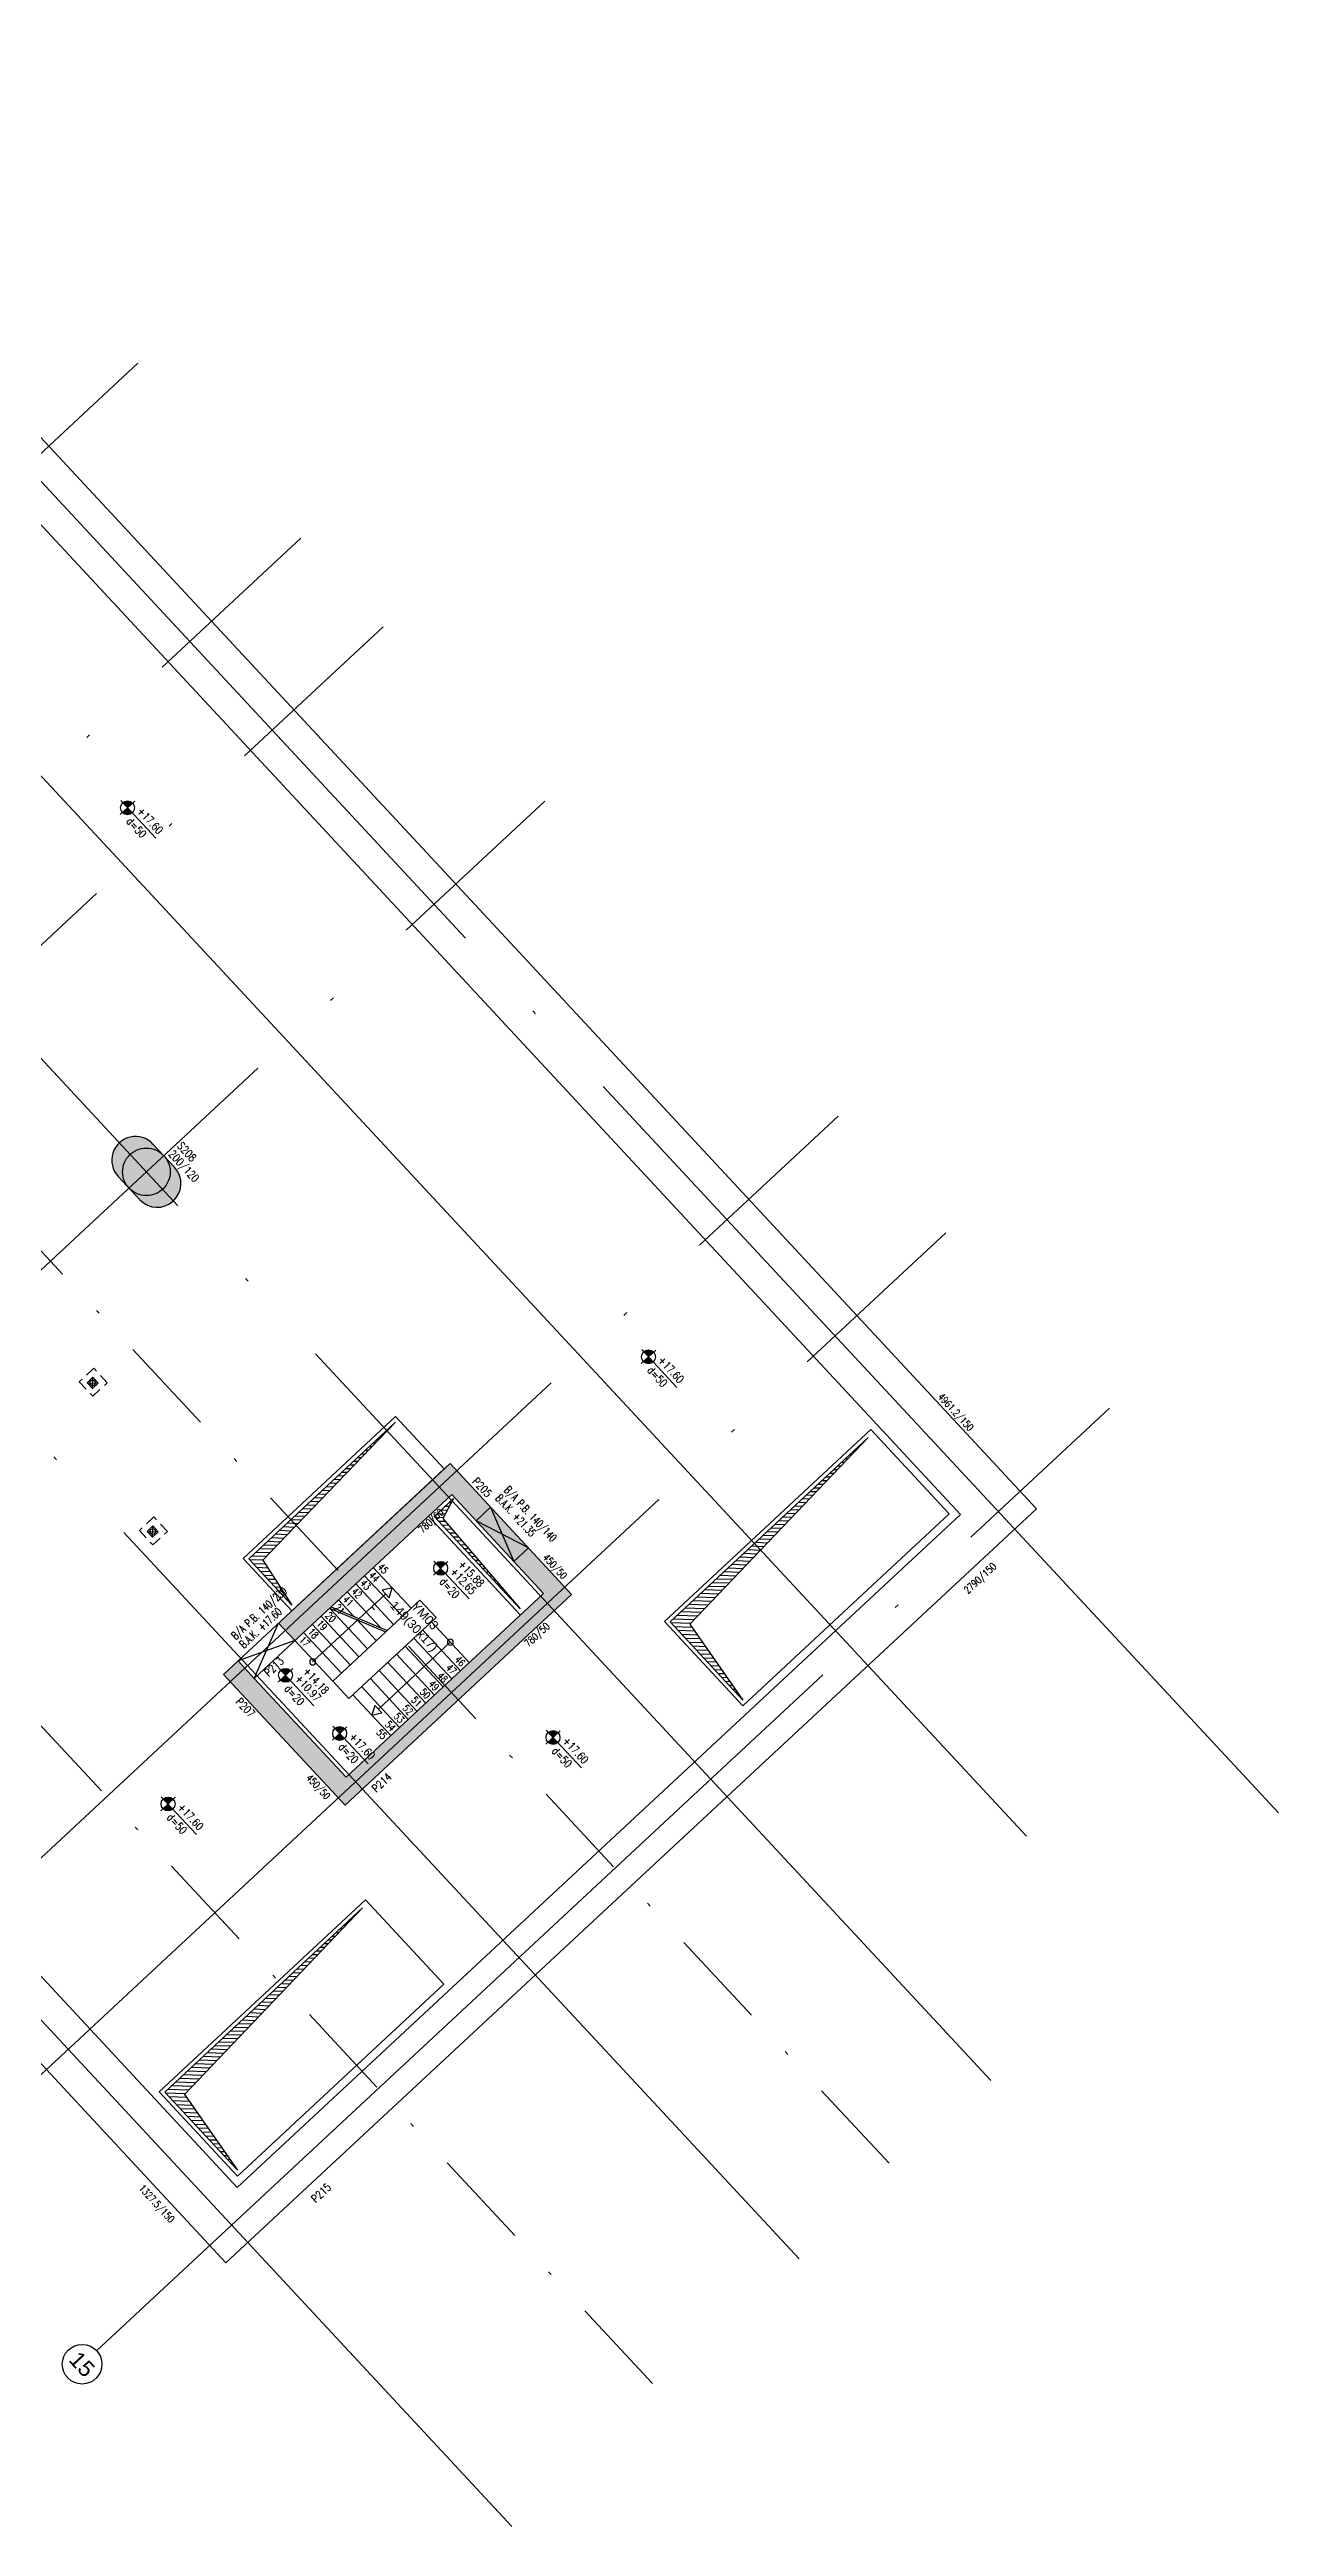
# Model space of a CAD drawing. Header units: millimetres. Extents: x 400392 to 400525, y 4543975 to 4544115.
# Drawn here: x 400493.8 to 400524.8, y 4543974.6 to 4544037 of the extents above; entities that cross this region are included whole.
import ezdxf
from ezdxf.enums import TextEntityAlignment as Align

# ---------------------------------------------------------------- set-up
doc = ezdxf.new("R2010")
doc.units = ezdxf.units.MM
for name, pattern in [('AKS', [3, 2.5, -0.25, 0, -0.25]), ('CIZGI', [0.4, 0.25, -0.15]), ('CONTINU', [0]), ('DASHDOT2', [0.5, 0.25, -0.125, 0, -0.125]), ('Hidden', [600, 400, -200])]:
    doc.linetypes.add(name, pattern=pattern)
doc.layers.add('A-DETL', color=90, linetype='Continuous', lineweight=15)
for name, color, linetype in [('aks prota', 2, 'AKS'), ('boşluk prota', 2, 'Continuous'), ('boşluk taraması prota', 252, 'Continuous'), ('caks prota', 4, 'Continuous'), ('kiriş prota', 6, 'Continuous'), ('kolon prota', 1, 'Continuous'), ('kolon tarama prota', 252, 'Continuous'), ('lkolon prota', 4, 'Continuous'), ('lperde prota', 4, 'Continuous'), ('merdiven prota', 2, 'Continuous'), ('metraj prota', 2, 'Continuous'), ('perde prota', 1, 'Continuous'), ('PRT-AL-TUNEL_EKSENI', 14, 'DASHDOT2'), ('PRT-MI-a_fit_drainage', 10, 'Continuous'), ('PRT-MI-ad_dim', 8, 'Continuous'), ('prt-s-taxis', 7, 'Continuous'), ('st-s_level (kot)', 6, 'Continuous'), ('st-s_levelmark (kot işareti)', 4, 'Continuous'), ('st_s_not çizgisi', 4, 'CIZGI'), ('taks prota', 7, 'Continuous'), ('tkolon prota', 6, 'Continuous'), ('tnot prota', 4, 'Continuous'), ('tperde prota', 6, 'Continuous')]:
    doc.layers.add(name, color=color, linetype=linetype)
doc.styles.add('OLCU', font='romanstw.shx')
doc.styles.add('PRT-MI-a_Arial', font='Arial.ttf', dxfattribs={"height": 30})
doc.styles.add('TAKS', font='Arial Unicode.ttf')
doc.styles.add('tkolon', font='romanstw.shx')
doc.styles.add('TNOT', font='romanstw.shx', dxfattribs={"width": 0.8, "height": 250})

# ---------------------------------------------------------------- blocks, each defined once
blk = doc.blocks.new('*U56')
at = {"layer": 'metraj prota', "color": 4}
blk.add_lwpolyline([(-274, 0), (-251.5, 13), (-251.5, -13)], close=True, dxfattribs=at)
blk.add_lwpolyline([(0, 0), (-251.5, 0)], dxfattribs=at)
blk.add_circle((0, 0), 7.5, dxfattribs=at)
blk = doc.blocks.new('*U55')
at = {"layer": 'metraj prota', "color": 4}
blk.add_lwpolyline([(-270, 0), (-247.5, 13), (-247.5, -13)], close=True, dxfattribs=at)
blk.add_lwpolyline([(0, 0), (-247.5, 0)], dxfattribs=at)
blk.add_circle((0, 0), 7.5, dxfattribs=at)
blk = doc.blocks.new('PLAN_KOT')
at = {"layer": 'st-s_levelmark (kot işareti)'}
h = blk.add_hatch(color=256, dxfattribs=at)
h.paths.add_polyline_path([(0, 17.5, 0.414214), (-17.5, 0), (0, 0)])
h.paths.add_polyline_path([(17.5, 0), (0, 0), (0, -17.5, 0.414214)])
for p, q in [((105, 0), (-25, 0)), ((0, 25), (0, -25))]:
    blk.add_line(p, q, dxfattribs=at)
blk.add_circle((0, 0), 17.5, dxfattribs=at)
at = {"layer": 'st-s_level (kot)', "color": 6, "style": 'OLCU', "width": 0.8}
for tag, p in [('KOT', (22.7, 9.8)), ('DÖŞEME_KALINLIĞI', (22.7, -27.6))]:
    blk.add_attdef(tag, p, '', height=20, dxfattribs=at)
blk = doc.blocks.new('YER SUZGECI_20x20')
at = {"color": 2}
blk.add_lwpolyline([(-20, 0), (0, 0), (0, 20), (-20, 20)], close=True, dxfattribs=at)
for points in [[(0, 20), (-20, 0)], [(-20, 20), (0, 0)]]:
    blk.add_lwpolyline(points, dxfattribs=at)
blk.add_circle((-10, 10), 7, dxfattribs=at)
blk = doc.blocks.new('Stair_Anotation')
at = {"color": 0, "style": 'PRT-MI-a_Arial'}
blk.add_attdef('M.ADI', text='', height=0.2, dxfattribs=at).set_placement((0, 0), align=Align.BOTTOM_CENTER)
blk.add_attdef('BAS.SAYI-(EN-RIHT)', text='', height=0.2, dxfattribs=at).set_placement((0, -0.08), align=Align.TOP_CENTER)

msp = doc.modelspace()

# ---------------------------------------------------------------- hatches: boundary and pattern name
at = {"layer": 'boşluk taraması prota', "ltscale": 2}
h = msp.add_hatch(dxfattribs=at)
h.set_pattern_fill('ANSI31', color=256, scale=0.03, angle=-47.07601, style=0)
h.set_pattern_definition([(357.923994, (399719.3947, 4544233.1138), (0.003450452, 0.095187483), [])])
h.paths.add_polyline_path([(400502.496, 4544002.442), (400499.153, 4543998.97), (400499.887, 4543997.831), (400498.798, 4543999.003)])
h = msp.add_hatch(dxfattribs=at)
h.set_pattern_fill('ANSI31', color=256, scale=0.03, angle=-47.07601, style=0)
h.set_pattern_definition([(357.923994, (399730.02141, 4544231.52578), (0.003450452, 0.095187483), [])])
h.paths.add_polyline_path([(400514.413, 4544002.055), (400509.92, 4543997.354), (400511.258, 4543995.444), (400509.424, 4543997.415)])
h = msp.add_hatch(dxfattribs=at)
h.set_pattern_fill('ANSI31', color=256, scale=0.03, angle=-47.07601, style=0)
h.set_pattern_definition([(357.923994, (399724.06989, 4544234.18065), (0.003450452, 0.095187483), [])])
h.paths.add_polyline_path([(400503.96, 4544000.523), (400503.694, 4544000.018), (400505.64, 4543997.74), (400503.473, 4544000.07)])
h = msp.add_hatch(dxfattribs=at)
h.set_pattern_fill('ANSI31', color=256, scale=0.03, angle=-47.07601, style=0)
h.set_pattern_definition([(357.923994, (399717.27945, 4544219.676745), (0.003450452, 0.095187483), [])])
h.paths.add_polyline_path([(400501.671, 4543990.206), (400497.178, 4543985.505), (400498.516, 4543983.595), (400496.682, 4543985.566)])
at = {"layer": 'kolon tarama prota'}
h = msp.add_hatch(color=256, dxfattribs=at)
h.dxf.hatch_style = 1
edge = h.paths.add_edge_path()
edge.add_arc((400495.946, 4544009.044), 0.6, 42.92399, 222.92399)
edge.add_line((400495.506, 4544008.636), (400496.051, 4544008.05))
edge.add_arc((400496.491, 4544008.458), 0.6, 222.92399, 402.92399)
edge.add_line((400496.93, 4544008.867), (400496.385, 4544009.453))
h = msp.add_hatch(color=256, dxfattribs=at)
h.dxf.hatch_style = 1
h.paths.add_polyline_path([(400506.939, 4543998.104), (400503.875, 4544001.4), (400499.555, 4543997.382), (400499.963, 4543996.942), (400503.917, 4544000.62), (400506.233, 4543998.13), (400501.253, 4543993.499), (400498.529, 4543996.428), (400498.163, 4543996.088), (400501.228, 4543992.792)])

# ---------------------------------------------------------------- linework, layer by layer
at = {"layer": 'A-DETL', "color": 1, "lineweight": 5}
msp.add_lwpolyline([(400410.498, 4544108.041), (400518.406, 4543992.016)], dxfattribs=at)
at = {"layer": 'aks prota', "ltscale": 10}
for p, q in [((400524.76, 4543992.599), (400411.764, 4544114.095)), ((400517.511, 4543985.857), (400404.515, 4544107.353)), ((400512.678, 4543981.362), (400399.682, 4544102.858)), ((400505.428, 4543974.62), (400392.433, 4544096.116)), ((400470.47, 4544005.385), (400496.003, 4544029.131)), ((400474.577, 4544000.969), (400500.109, 4544024.715)), ((400476.654, 4543998.736), (400502.186, 4544022.482)), ((400480.723, 4543994.34), (400506.266, 4544018.096)), ((400488.119, 4543986.408), (400513.655, 4544010.158)), ((400490.834, 4543983.468), (400516.371, 4544007.217)), ((400494.963, 4543979.049), (400520.499, 4544002.799))]:
    msp.add_line(p, q, dxfattribs=at)
at = {"layer": 'boşluk prota', "ltscale": 0.05}
for points in [[(400502.496, 4544002.442), (400499.153, 4543998.97), (400499.887, 4543997.831), (400498.798, 4543999.003)], [(400514.413, 4544002.055), (400509.92, 4543997.354), (400511.258, 4543995.444), (400509.424, 4543997.415)], [(400503.96, 4544000.523), (400503.694, 4544000.018), (400505.64, 4543997.74), (400503.473, 4544000.07)], [(400501.671, 4543990.206), (400497.178, 4543985.505), (400498.516, 4543983.595), (400496.682, 4543985.566)]]:
    msp.add_lwpolyline(points, close=True, dxfattribs=at)
at = {"layer": 'caks prota', "ltscale": 0.05}
msp.add_circle((400494.598, 4543978.708), 0.5, dxfattribs=at)
at = {"layer": 'kiriş prota'}
for points in [[(400502.501, 4544002.584), (400503.727, 4544001.265), (400499.882, 4543997.69), (400498.656, 4543999.008)], [(400503.111, 4543997.962), (400503.52, 4543997.523), (400501.323, 4543995.48), (400500.915, 4543995.919)]]:
    msp.add_lwpolyline(points, close=True, dxfattribs=at)
for points in [[(400514.48, 4544002.257), (400516.455, 4544000.134), (400511.256, 4543995.298), (400509.281, 4543997.422), (400514.48, 4544002.257)], [(400503.332, 4544000.075), (400505.647, 4543997.585)], [(400501.739, 4543990.407), (400503.714, 4543988.284), (400498.515, 4543983.448), (400496.54, 4543985.572), (400501.739, 4543990.407)]]:
    msp.add_lwpolyline(points, dxfattribs=at)
at = {"layer": 'kolon prota', "color": 1}
msp.add_lwpolyline([(400496.385, 4544009.453, 1), (400495.506, 4544008.636), (400496.051, 4544008.05, 1), (400496.93, 4544008.867)], format="xyb", close=True, dxfattribs=at)
at = {"layer": 'kolon prota', "color": 5, "linetype": 'Hidden', "ltscale": 5}
msp.add_circle((400496.218, 4544008.752), 0.6, dxfattribs=at)
at = {"layer": 'merdiven prota', "linetype": 'Hidden', "ltscale": 10}
for points in [[(400504.896, 4544000.301), (400505.484, 4543998.936), (400505.85, 4543999.276), (400504.53, 4543999.961), (400504.896, 4544000.301)], [(400502.452, 4543997.349), (400501.501, 4543998.372)], [(400502.672, 4543997.554), (400501.721, 4543998.577)], [(400502.892, 4543997.758), (400501.94, 4543998.781)], [(400500.836, 4543997.754), (400502.248, 4543997.159)], [(400501.793, 4543996.736), (400500.855, 4543997.745)], [(400500.876, 4543997.791), (400502.288, 4543997.196)], [(400501.446, 4543997.551), (400501.062, 4543997.964)], [(400502.119, 4543997.267), (400501.281, 4543998.168)], [(400499.553, 4543997.383), (400499.962, 4543996.944), (400498.529, 4543996.428), (400498.938, 4543995.989), (400499.553, 4543997.383)], [(400501.134, 4543996.123), (400500.183, 4543997.147)], [(400501.354, 4543996.328), (400500.402, 4543997.351)], [(400501.574, 4543996.532), (400500.622, 4543997.555)], [(400502.013, 4543996.941), (400501.529, 4543997.462)], [(400503.919, 4543995.978), (400502.964, 4543997.005)], [(400504.139, 4543996.182), (400503.183, 4543997.21)], [(400504.358, 4543996.387), (400503.403, 4543997.414)], [(400500.915, 4543995.919), (400499.963, 4543996.942)], [(400503.26, 4543995.365), (400502.305, 4543996.392)], [(400503.48, 4543995.569), (400502.524, 4543996.597)], [(400503.699, 4543995.774), (400502.744, 4543996.801)], [(400502.601, 4543994.752), (400501.646, 4543995.779)], [(400502.821, 4543994.957), (400501.865, 4543995.984)], [(400503.04, 4543995.161), (400502.085, 4543996.188)], [(400502.381, 4543994.548), (400501.426, 4543995.575)]]:
    msp.add_lwpolyline(points, dxfattribs=at)
at = {"layer": 'perde prota'}
msp.add_lwpolyline([(400490.438, 4543991.84), (400498.507, 4543983.164), (400516.74, 4544000.122), (400485.118, 4544034.122), (400484.811, 4544036.655), (400518.655, 4544000.264), (400498.225, 4543981.264), (400490.02, 4543990.086), (400489.801, 4543989.882), (400489.12, 4543990.614)], dxfattribs=at)
for points in [[(400503.875, 4544001.4), (400506.939, 4543998.104), (400501.228, 4543992.792), (400498.163, 4543996.088)], [(400503.917, 4544000.62), (400506.233, 4543998.13), (400501.253, 4543993.499), (400498.938, 4543995.989)]]:
    msp.add_lwpolyline(points, close=True, dxfattribs=at)
at = {"layer": 'PRT-AL-TUNEL_EKSENI', "ltscale": 10}
for p, q in [((400402.099, 4544105.105), (400515.094, 4543983.61)), ((400396.131, 4544099.555), (400509.126, 4543978.059))]:
    msp.add_line(p, q, dxfattribs=at)
at = {"layer": 'PRT-MI-a_fit_drainage', "color": 2, "linetype": 'CIZGI'}
for points in [[(400495.232, 4544003.437), (400494.892, 4544003.803), (400494.526, 4544003.462), (400494.866, 4544003.096)], [(400496.748, 4543999.691), (400496.408, 4544000.057), (400496.041, 4543999.716), (400496.382, 4543999.35)]]:
    msp.add_lwpolyline(points, close=True, dxfattribs=at)

# ---------------------------------------------------------------- block references
at = {"layer": 'PRT-MI-a_fit_drainage', "color": 2, "xscale": 0.010000000000017, "yscale": 0.010000000000017, "zscale": 0.010000000000017, "rotation": 132.9239939588392}
for p in [(400494.868, 4544003.576), (400496.383, 4543999.829)]:
    msp.add_blockref('YER SUZGECI_20x20', p, dxfattribs=at)
at = {"layer": 'PRT-MI-ad_dim', "xscale": -0.010000000000017, "yscale": 0.010000000000017, "zscale": 0.010000000000017}
for name, p, rotation in [('*U56', (400500.41, 4543996.403), 42.92399312558007), ('*U55', (400503.881, 4543996.9), 222.9239931255801)]:
    msp.add_blockref(name, p, dxfattribs=dict(at, rotation=rotation))
at = {"layer": 'prt-s-taxis'}
ref = msp.add_blockref('Stair_Anotation', (400503.118, 4543997.439), dxfattribs=dict(at, xscale=-1.125000000001912, yscale=1.125000000001912, zscale=1.125000000001912, rotation=312.92399392421))
ref.add_attrib('M.ADI', 'YM03', dxfattribs={"layer": '0', "color": 0, "height": 0.225, "rotation": 312.92399, "style": 'PRT-MI-a_Arial'}).set_placement((400503.112, 4543997.445), align=Align.BOTTOM_CENTER)
ref.add_attrib('BAS.SAYI-(EN-RIHT)', '149(30x17)', dxfattribs={"layer": '0', "color": 0, "height": 0.225, "rotation": 312.92399, "style": 'PRT-MI-a_Arial'}).set_placement((400503.051, 4543997.379), align=Align.TOP_CENTER)
at = {"layer": 'st-s_level (kot)', "linetype": 'CONTINU', "ltscale": 0.1, "xscale": 0.010000000000017, "yscale": 0.010000000000017, "zscale": 0.010000000000017, "rotation": 312.9239939588531}
for p, values in [((400495.744, 4544017.925), {'KOT': '+17.60', 'DÖŞEME_KALINLIĞI': 'd=50'}), ((400508.876, 4544004.09), {'KOT': '+17.60', 'DÖŞEME_KALINLIĞI': 'd=50'}), ((400503.639, 4543998.763), {'KOT': '+12.65', 'DÖŞEME_KALINLIĞI': 'd=20'}), ((400499.727, 4543996.067), {'KOT': '+10.97', 'DÖŞEME_KALINLIĞI': 'd=20'}), ((400501.091, 4543994.602), {'KOT': '+17.60', 'DÖŞEME_KALINLIĞI': 'd=20'}), ((400506.471, 4543994.5), {'KOT': '+17.60', 'DÖŞEME_KALINLIĞI': 'd=50'}), ((400496.765, 4543992.825), {'KOT': '+17.60', 'DÖŞEME_KALINLIĞI': 'd=50'})]:
    msp.add_blockref('PLAN_KOT', p, dxfattribs=at).add_auto_attribs(values)

# ---------------------------------------------------------------- texts
at = {"layer": 'lkolon prota', "style": 'tkolon', "width": 0.8}
msp.add_text('200/120', height=0.2, rotation=312.92399, dxfattribs=at).set_placement((400496.76, 4544009.186))
at = {"layer": 'lperde prota', "style": 'tkolon', "width": 0.8}
for s, rotation, p in [('4961.2/150', 312.56351, (400516.224, 4544003.136)), ('780/60', 42.56351, (400503.119, 4543999.705)), ('450/50', 312.56351, (400506.267, 4543999.085)), ('2790/150', 42.56351, (400516.869, 4543998.177)), ('780/50', 42.56351, (400505.787, 4543996.836)), ('450/50', 312.56351, (400500.299, 4543993.535)), ('1327.5/150', 312.56351, (400496.08, 4543983.192))]:
    msp.add_text(s, height=0.18, rotation=rotation, dxfattribs=at).set_placement(p, align=Align.MIDDLE_LEFT)
at = {"layer": 'st-s_level (kot)', "color": 6, "style": 'OLCU', "width": 0.8}
for tag, p in [('+15.88', (400504.066, 4543998.849)), ('+14.18', (400500.153, 4543996.154))]:
    msp.add_attdef(tag, p, '', height=0.2, rotation=312.92399, dxfattribs=at)
at = {"layer": 'st_s_not çizgisi', "ltscale": 0.05, "style": 'tkolon', "width": 0.8}
for s, p in [('43', (400501.66, 4543998.437)), ('44', (400501.88, 4543998.641)), ('45', (400502.099, 4543998.846)), ('20', (400500.781, 4543997.62)), ('21', (400501.001, 4543997.824)), ('41', (400501.221, 4543998.028)), ('42', (400501.44, 4543998.233)), ('17', (400500.122, 4543997.007)), ('18', (400500.342, 4543997.211)), ('19', (400500.562, 4543997.416)), ('46', (400504.043, 4543996.513)), ('49', (400503.384, 4543995.9)), ('48', (400503.603, 4543996.105)), ('47', (400503.823, 4543996.309)), ('52', (400502.725, 4543995.287)), ('51', (400502.944, 4543995.492)), ('50', (400503.164, 4543995.696)), ('55', (400502.066, 4543994.674)), ('54', (400502.285, 4543994.879)), ('53', (400502.505, 4543995.083))]:
    msp.add_text(s, height=0.18, rotation=312.92399, dxfattribs=at).set_placement(p, align=Align.MIDDLE_LEFT)
at = {"layer": 'taks prota', "style": 'TAKS'}
msp.add_text('15', height=0.4, rotation=312.92399, dxfattribs=at).set_placement((400494.598, 4543978.708), align=Align.MIDDLE_CENTER)
at = {"layer": 'tkolon prota', "style": 'tkolon', "width": 0.8}
msp.add_text('S208', height=0.2, rotation=312.92399, dxfattribs=at).set_placement((400496.979, 4544009.391))
at = {"layer": 'tnot prota', "style": 'TNOT', "width": 0.7}
for s, rotation, p in [('B/A P.B. 140/140', 312.92399, (400505.296, 4544000.786)), ('B.A.K. +21.35', 312.92399, (400505.076, 4544000.582)), ('B/A P.B. 140/230', 42.92399, (400498.406, 4543997.026)), ('B.A.K. +17.60', 42.92399, (400498.61, 4543996.806))]:
    msp.add_text(s, height=0.2, rotation=rotation, dxfattribs=at).set_placement(p, align=Align.MIDDLE_LEFT)
at = {"layer": 'tperde prota', "style": 'tkolon', "width": 0.8}
for s, rotation, p in [('P205', 313.39328, (400504.492, 4544001.004)), ('P213', 43.39329, (400499.234, 4543996.092)), ('P207', 313.39328, (400498.524, 4543995.454)), ('P214', 43.39329, (400501.95, 4543993.172)), ('P215', 43.39329, (400500.422, 4543982.834))]:
    msp.add_text(s, height=0.2, rotation=rotation, dxfattribs=at).set_placement(p, align=Align.MIDDLE_LEFT)

doc.saveas('drawing.dxf')
